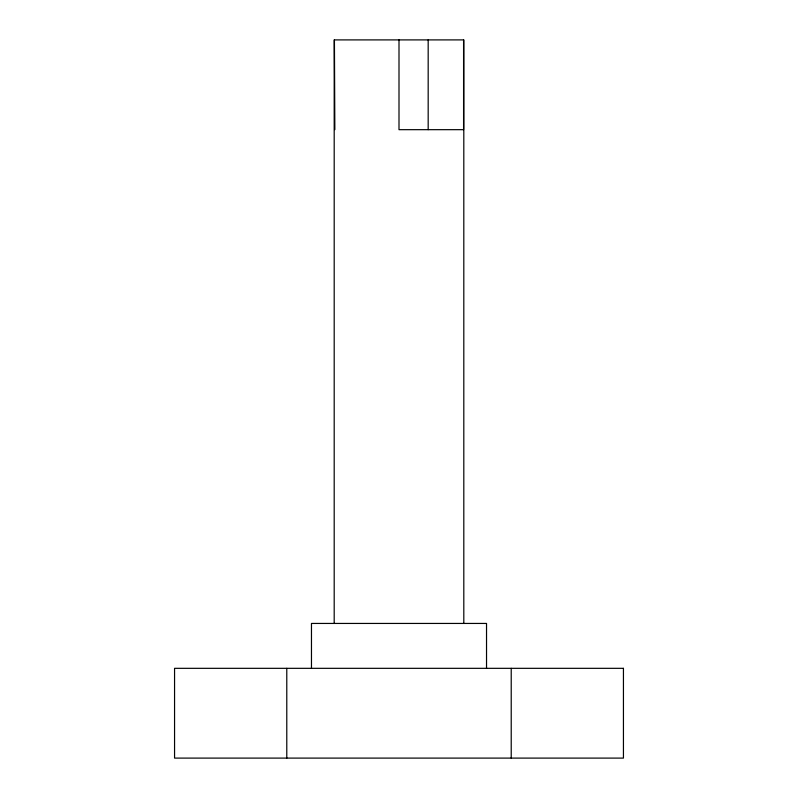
<?xml version="1.0" encoding="UTF-8"?>
<svg xmlns="http://www.w3.org/2000/svg" width="798" height="798" viewBox="0 0 798 798"><rect width="100%" height="100%" fill="white"/><g stroke="black" fill="none" stroke-linecap="round" stroke-linejoin="round"><path stroke-width="1.2" d="M334.841 129.675L334.422 39.9M511.219 668.325L511.219 758.1M486.531 668.325L486.531 623.438L311.469 623.438L311.469 668.325M463.808 623.438L463.808 39.9L334.192 39.9L334.192 623.438M463.578 39.9L463.578 129.675L399 129.675L399 39.9M428.177 39.9L428.177 129.675M286.781 668.325L286.781 758.1M623.438 668.325L174.562 668.325L174.562 758.1L623.438 758.1L623.438 668.325"/></g></svg>
